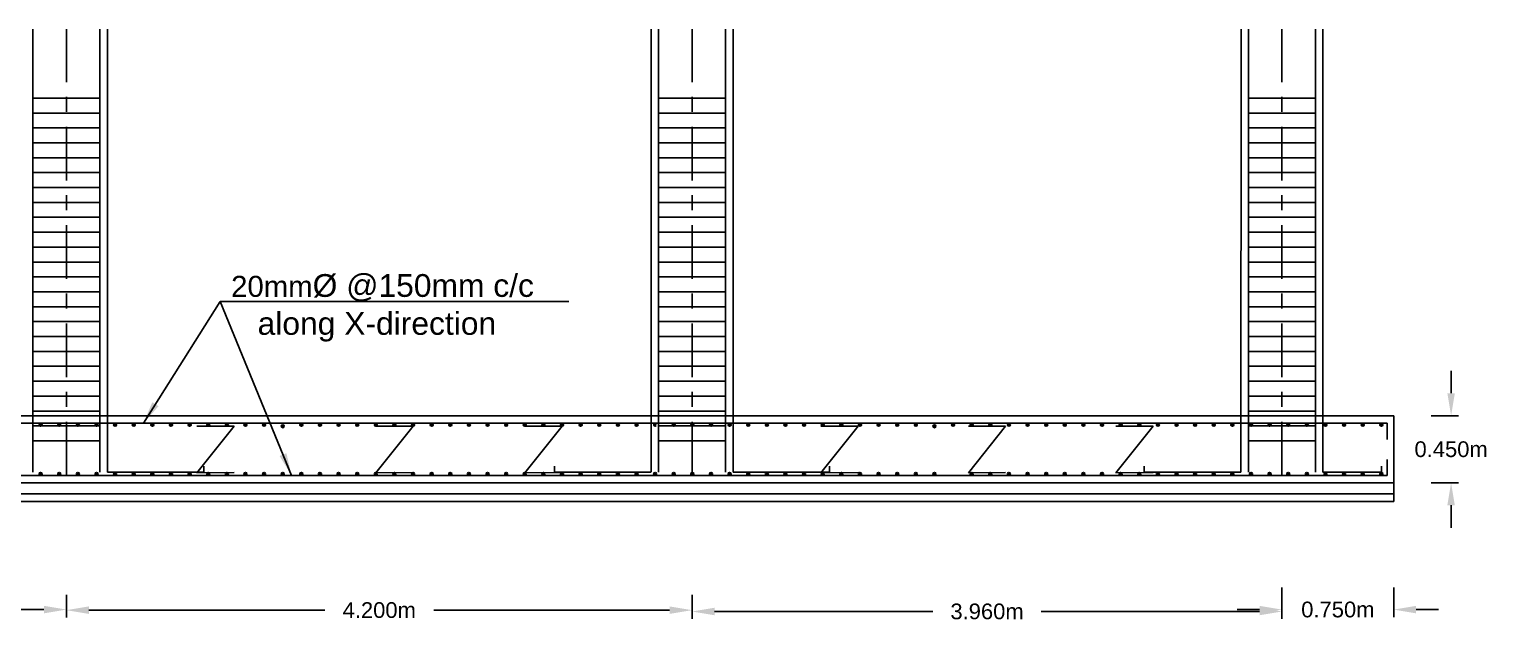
# Model space of a CAD drawing. Header units: metres. Extents: x 3 to 189, y -54 to 67.
# Drawn here: x 108.29 to 118.08, y 23.65 to 27.63 of the extents above; entities that cross this region are included whole.
import ezdxf

# ---------------------------------------------------------------- set-up
doc = ezdxf.new("R2010")
doc.units = ezdxf.units.M
doc.header["$LTSCALE"] = 0.015
doc.header["$MEASUREMENT"] = 0
doc.linetypes.add('ACAD_ISO04W100', pattern=[30, 24, -3, 0, -3])
doc.styles.get("Standard").update_dxf_attribs({"font": 'arial.ttf'})
doc.dimstyles.get("Standard").update_dxf_attribs({"dimscale": 1.005, "dimtxt": 0.105, "dimasz": 0.15, "dimexe": 0.05, "dimexo": 0.1, "dimgap": 0.125, "dimtad": 0, "dimtih": 1, "dimtoh": 1, "dimdec": 4, "dimzin": 0, "dimdsep": 46, "dimtxsty": 'Standard', "dimcen": 0.115, "dimadec": 3, "dimazin": 0, "dimtfac": 1, "dimtdec": 4, "dimtofl": 0, "dimtmove": 0, "dimatfit": 3, "dimfxl": 1, "dimfxlon": 1, "dimtolj": 1, "dimtzin": 0, "dimarcsym": 0})

# ---------------------------------------------------------------- blocks, each defined once
blk = doc.blocks.new('*D66')
at = {"color": 0, "linetype": 'Continuous', "lineweight": -2, "transparency": 16777216}
for p, q in [((103.9351, 23.8343), (103.9351, 23.6857)), ((108.5351, 23.8343), (108.5351, 23.6857)), ((104.0858, 23.7359), (105.8693, 23.7359)), ((108.3843, 23.7359), (106.6008, 23.7359))]:
    blk.add_line(p, q, dxfattribs=at)
at = {"color": 0, "linetype": 'Continuous', "transparency": 16777216}
for points in [[(104.0858, 23.7611), (104.0858, 23.7108), (103.9351, 23.7359)], [(108.3843, 23.7611), (108.3843, 23.7108), (108.5351, 23.7359)]]:
    blk.add_solid(points, dxfattribs=at)
at = {"layer": 'Defpoints', "color": 0, "linetype": 'Continuous', "transparency": 16777216}
for p in [(103.9351, 23.9348), (108.5351, 23.9348), (108.5351, 23.7359)]:
    blk.add_point(p, dxfattribs=at)
at = {"color": 0, "linetype": 'Continuous', "transparency": 16777216, "insert": (106.2351, 23.7359), "char_height": 0.10552, "attachment_point": 5}
blk.add_mtext('\\A1;4.600m', dxfattribs=at)
blk = doc.blocks.new('*D67')
at = {"color": 0, "linetype": 'Continuous', "lineweight": -2, "transparency": 16777216}
for p, q in [((108.5351, 23.8343), (108.5351, 23.6818)), ((112.7351, 23.8343), (112.7351, 23.6818)), ((108.6858, 23.732), (110.2693, 23.732)), ((112.5843, 23.732), (111.0008, 23.732))]:
    blk.add_line(p, q, dxfattribs=at)
at = {"color": 0, "linetype": 'Continuous', "transparency": 16777216}
for points in [[(108.6858, 23.7572), (108.6858, 23.7069), (108.5351, 23.732)], [(112.5843, 23.7572), (112.5843, 23.7069), (112.7351, 23.732)]]:
    blk.add_solid(points, dxfattribs=at)
at = {"layer": 'Defpoints', "color": 0, "linetype": 'Continuous', "transparency": 16777216}
for p in [(108.5351, 23.9348), (112.7351, 23.9348), (112.7351, 23.732)]:
    blk.add_point(p, dxfattribs=at)
at = {"color": 0, "linetype": 'Continuous', "transparency": 16777216, "insert": (110.6351, 23.732), "char_height": 0.10552, "attachment_point": 5}
blk.add_mtext('\\A1;4.200m', dxfattribs=at)
blk = doc.blocks.new('*D68')
at = {"color": 0, "linetype": 'Continuous', "lineweight": -2, "transparency": 16777216}
for p, q in [((112.7351, 23.8345), (112.7351, 23.6728)), ((116.6951, 23.8343), (116.6951, 23.6728)), ((112.8858, 23.7231), (114.3514, 23.7231)), ((116.5443, 23.7231), (115.0787, 23.7231))]:
    blk.add_line(p, q, dxfattribs=at)
at = {"color": 0, "linetype": 'Continuous', "transparency": 16777216}
for points in [[(112.8858, 23.7482), (112.8858, 23.698), (112.7351, 23.7231)], [(116.5443, 23.7482), (116.5443, 23.698), (116.6951, 23.7231)]]:
    blk.add_solid(points, dxfattribs=at)
at = {"layer": 'Defpoints', "color": 0, "linetype": 'Continuous', "transparency": 16777216}
for p in [(112.7351, 23.935), (116.6951, 23.9348), (116.6951, 23.7231)]:
    blk.add_point(p, dxfattribs=at)
at = {"color": 0, "linetype": 'Continuous', "transparency": 16777216, "insert": (114.7151, 23.7231), "char_height": 0.10552, "attachment_point": 5}
blk.add_mtext('\\A1;3.960m', dxfattribs=at)
blk = doc.blocks.new('*D73')
at = {"color": 0, "linetype": 'Continuous', "lineweight": -2, "transparency": 16777216}
for p, q in [((116.6951, 23.8842), (116.6951, 23.6856)), ((117.4451, 23.8842), (117.4451, 23.6856)), ((116.5443, 23.7359), (116.3936, 23.7359)), ((117.5958, 23.7359), (117.7466, 23.7359))]:
    blk.add_line(p, q, dxfattribs=at)
at = {"color": 0, "linetype": 'Continuous', "transparency": 16777216}
for points in [[(116.5443, 23.761), (116.5443, 23.7108), (116.6951, 23.7359)], [(117.5958, 23.761), (117.5958, 23.7108), (117.4451, 23.7359)]]:
    blk.add_solid(points, dxfattribs=at)
at = {"layer": 'Defpoints', "color": 0, "linetype": 'Continuous', "transparency": 16777216}
for p in [(116.6951, 23.9847), (117.4451, 23.9847), (116.6951, 23.7359)]:
    blk.add_point(p, dxfattribs=at)
at = {"color": 0, "linetype": 'Continuous', "transparency": 16777216, "insert": (117.0701, 23.7359), "char_height": 0.10552, "attachment_point": 5}
blk.add_mtext('\\A1;0.750m', dxfattribs=at)
blk = doc.blocks.new('*D74')
at = {"color": 0, "linetype": 'Continuous', "lineweight": -2, "transparency": 16777216}
for p, q in [((117.8304, 25.1875), (117.8304, 25.3382)), ((117.6964, 25.0367), (117.8807, 25.0367)), ((117.6964, 24.5867), (117.8807, 24.5867)), ((117.8304, 24.436), (117.8304, 24.2852))]:
    blk.add_line(p, q, dxfattribs=at)
at = {"color": 0, "linetype": 'Continuous', "transparency": 16777216}
for points in [[(117.8053, 25.1875), (117.8555, 25.1875), (117.8304, 25.0367)], [(117.8053, 24.436), (117.8555, 24.436), (117.8304, 24.5867)]]:
    blk.add_solid(points, dxfattribs=at)
at = {"layer": 'Defpoints', "color": 0, "linetype": 'Continuous', "transparency": 16777216}
for p in [(117.5959, 25.0367), (117.8304, 25.0367), (117.5959, 24.5867)]:
    blk.add_point(p, dxfattribs=at)
at = {"color": 0, "linetype": 'Continuous', "transparency": 16777216, "insert": (117.8304, 24.8117), "char_height": 0.10552, "attachment_point": 5}
blk.add_mtext('\\A1;0.450m', dxfattribs=at)

msp = doc.modelspace()

# ---------------------------------------------------------------- hatches: boundary and pattern name
h = msp.add_hatch(color=256)
h.dxf.hatch_style = 1
h.paths.add_polyline_path([(108.37213, 24.97673, 1), (108.35213, 24.97673, 1)])
h = msp.add_hatch(color=256)
h.dxf.hatch_style = 1
h.paths.add_polyline_path([(108.49713, 24.97673, 1), (108.47713, 24.97673, 1)])
h = msp.add_hatch(color=256)
h.dxf.hatch_style = 1
h.paths.add_polyline_path([(108.62213, 24.97673, 1), (108.60213, 24.97673, 1)])
h = msp.add_hatch(color=256)
h.dxf.hatch_style = 1
h.paths.add_polyline_path([(108.74713, 24.97673, 1), (108.72713, 24.97673, 1)])
h = msp.add_hatch(color=256)
h.dxf.hatch_style = 1
h.paths.add_polyline_path([(108.87213, 24.97673, 1), (108.85213, 24.97673, 1)])
h = msp.add_hatch(color=256)
h.dxf.hatch_style = 1
h.paths.add_polyline_path([(108.99713, 24.97673, 1), (108.97713, 24.97673, 1)])
h = msp.add_hatch(color=256)
h.dxf.hatch_style = 1
h.paths.add_polyline_path([(109.12213, 24.97673, 1), (109.10213, 24.97673, 1)])
h = msp.add_hatch(color=256)
h.dxf.hatch_style = 1
h.paths.add_polyline_path([(109.24713, 24.97673, 1), (109.22713, 24.97673, 1)])
h = msp.add_hatch(color=256)
h.dxf.hatch_style = 1
h.paths.add_polyline_path([(109.37213, 24.97673, 1), (109.35213, 24.97673, 1)])
h = msp.add_hatch(color=256)
h.dxf.hatch_style = 1
h.paths.add_polyline_path([(109.49713, 24.97673, 1), (109.47713, 24.97673, 1)])
h = msp.add_hatch(color=256)
h.dxf.hatch_style = 1
h.paths.add_polyline_path([(109.62213, 24.97673, 1), (109.60213, 24.97673, 1)])
h = msp.add_hatch(color=256)
h.dxf.hatch_style = 1
h.paths.add_polyline_path([(109.74713, 24.97673, 1), (109.72713, 24.97673, 1)])
h = msp.add_hatch(color=256)
h.dxf.hatch_style = 1
h.paths.add_polyline_path([(109.87213, 24.97673, 1), (109.85213, 24.97673, 1)])
h = msp.add_hatch(color=256)
h.dxf.hatch_style = 1
h.paths.add_polyline_path([(109.99713, 24.96673, 1), (109.97713, 24.96673, 1)])
h = msp.add_hatch(color=256)
h.dxf.hatch_style = 1
h.paths.add_polyline_path([(110.12213, 24.97673, 1), (110.10213, 24.97673, 1)])
h = msp.add_hatch(color=256)
h.dxf.hatch_style = 1
h.paths.add_polyline_path([(110.24713, 24.97673, 1), (110.22713, 24.97673, 1)])
h = msp.add_hatch(color=256)
h.dxf.hatch_style = 1
h.paths.add_polyline_path([(110.37213, 24.97673, 1), (110.35213, 24.97673, 1)])
h = msp.add_hatch(color=256)
h.dxf.hatch_style = 1
h.paths.add_polyline_path([(110.49713, 24.97673, 1), (110.47713, 24.97673, 1)])
h = msp.add_hatch(color=256)
h.dxf.hatch_style = 1
h.paths.add_polyline_path([(110.62213, 24.97673, 1), (110.60213, 24.97673, 1)])
h = msp.add_hatch(color=256)
h.dxf.hatch_style = 1
h.paths.add_polyline_path([(110.74713, 24.97673, 1), (110.72713, 24.97673, 1)])
h = msp.add_hatch(color=256)
h.dxf.hatch_style = 1
h.paths.add_polyline_path([(110.87213, 24.97673, 1), (110.85213, 24.97673, 1)])
h = msp.add_hatch(color=256)
h.dxf.hatch_style = 1
h.paths.add_polyline_path([(110.99713, 24.97673, 1), (110.97713, 24.97673, 1)])
h = msp.add_hatch(color=256)
h.dxf.hatch_style = 1
h.paths.add_polyline_path([(111.12213, 24.97673, 1), (111.10213, 24.97673, 1)])
h = msp.add_hatch(color=256)
h.dxf.hatch_style = 1
h.paths.add_polyline_path([(111.24713, 24.97673, 1), (111.22713, 24.97673, 1)])
h = msp.add_hatch(color=256)
h.dxf.hatch_style = 1
h.paths.add_polyline_path([(111.37213, 24.97673, 1), (111.35213, 24.97673, 1)])
h = msp.add_hatch(color=256)
h.dxf.hatch_style = 1
h.paths.add_polyline_path([(111.49713, 24.97673, 1), (111.47713, 24.97673, 1)])
h = msp.add_hatch(color=256)
h.dxf.hatch_style = 1
h.paths.add_polyline_path([(111.62213, 24.97673, 1), (111.60213, 24.97673, 1)])
h = msp.add_hatch(color=256)
h.dxf.hatch_style = 1
h.paths.add_polyline_path([(111.74713, 24.97673, 1), (111.72713, 24.97673, 1)])
h = msp.add_hatch(color=256)
h.dxf.hatch_style = 1
h.paths.add_polyline_path([(111.87213, 24.97673, 1), (111.85213, 24.97673, 1)])
h = msp.add_hatch(color=256)
h.dxf.hatch_style = 1
h.paths.add_polyline_path([(111.99713, 24.97673, 1), (111.97713, 24.97673, 1)])
h = msp.add_hatch(color=256)
h.dxf.hatch_style = 1
h.paths.add_polyline_path([(112.12213, 24.97673, 1), (112.10213, 24.97673, 1)])
h = msp.add_hatch(color=256)
h.dxf.hatch_style = 1
h.paths.add_polyline_path([(112.24713, 24.97673, 1), (112.22713, 24.97673, 1)])
h = msp.add_hatch(color=256)
h.dxf.hatch_style = 1
h.paths.add_polyline_path([(112.37213, 24.97673, 1), (112.35213, 24.97673, 1)])
h = msp.add_hatch(color=256)
h.dxf.hatch_style = 1
h.paths.add_polyline_path([(112.49713, 24.97673, 1), (112.47713, 24.97673, 1)])
h = msp.add_hatch(color=256)
h.dxf.hatch_style = 1
h.paths.add_polyline_path([(112.62213, 24.97673, 1), (112.60213, 24.97673, 1)])
h = msp.add_hatch(color=256)
h.dxf.hatch_style = 1
h.paths.add_polyline_path([(112.74713, 24.97673, 1), (112.72713, 24.97673, 1)])
h = msp.add_hatch(color=256)
h.dxf.hatch_style = 1
h.paths.add_polyline_path([(112.87213, 24.97673, 1), (112.85213, 24.97673, 1)])
h = msp.add_hatch(color=256)
h.dxf.hatch_style = 1
h.paths.add_polyline_path([(112.99713, 24.97673, 1), (112.97713, 24.97673, 1)])
h = msp.add_hatch(color=256)
h.dxf.hatch_style = 1
h.paths.add_polyline_path([(113.12213, 24.97673, 1), (113.10213, 24.97673, 1)])
h = msp.add_hatch(color=256)
h.dxf.hatch_style = 1
h.paths.add_polyline_path([(113.24713, 24.97673, 1), (113.22713, 24.97673, 1)])
h = msp.add_hatch(color=256)
h.dxf.hatch_style = 1
h.paths.add_polyline_path([(113.37213, 24.97673, 1), (113.35213, 24.97673, 1)])
h = msp.add_hatch(color=256)
h.dxf.hatch_style = 1
h.paths.add_polyline_path([(113.49713, 24.97673, 1), (113.47713, 24.97673, 1)])
h = msp.add_hatch(color=256)
h.dxf.hatch_style = 1
h.paths.add_polyline_path([(113.62213, 24.97673, 1), (113.60213, 24.97673, 1)])
h = msp.add_hatch(color=256)
h.dxf.hatch_style = 1
h.paths.add_polyline_path([(113.74713, 24.97673, 1), (113.72713, 24.97673, 1)])
h = msp.add_hatch(color=256)
h.dxf.hatch_style = 1
h.paths.add_polyline_path([(113.87213, 24.97673, 1), (113.85213, 24.97673, 1)])
h = msp.add_hatch(color=256)
h.dxf.hatch_style = 1
h.paths.add_polyline_path([(113.99713, 24.97673, 1), (113.97713, 24.97673, 1)])
h = msp.add_hatch(color=256)
h.dxf.hatch_style = 1
h.paths.add_polyline_path([(114.12213, 24.97673, 1), (114.10213, 24.97673, 1)])
h = msp.add_hatch(color=256)
h.dxf.hatch_style = 1
h.paths.add_polyline_path([(114.24713, 24.97673, 1), (114.22713, 24.97673, 1)])
h = msp.add_hatch(color=256)
h.dxf.hatch_style = 1
h.paths.add_polyline_path([(114.37213, 24.96673, 1), (114.35213, 24.96673, 1)])
h = msp.add_hatch(color=256)
h.dxf.hatch_style = 1
h.paths.add_polyline_path([(114.49713, 24.97673, 1), (114.47713, 24.97673, 1)])
h = msp.add_hatch(color=256)
h.dxf.hatch_style = 1
h.paths.add_polyline_path([(114.62213, 24.97673, 1), (114.60213, 24.97673, 1)])
h = msp.add_hatch(color=256)
h.dxf.hatch_style = 1
h.paths.add_polyline_path([(114.74713, 24.97673, 1), (114.72713, 24.97673, 1)])
h = msp.add_hatch(color=256)
h.dxf.hatch_style = 1
h.paths.add_polyline_path([(114.87213, 24.97673, 1), (114.85213, 24.97673, 1)])
h = msp.add_hatch(color=256)
h.dxf.hatch_style = 1
h.paths.add_polyline_path([(114.99713, 24.97673, 1), (114.97713, 24.97673, 1)])
h = msp.add_hatch(color=256)
h.dxf.hatch_style = 1
h.paths.add_polyline_path([(115.12213, 24.97673, 1), (115.10213, 24.97673, 1)])
h = msp.add_hatch(color=256)
h.dxf.hatch_style = 1
h.paths.add_polyline_path([(115.24713, 24.97673, 1), (115.22713, 24.97673, 1)])
h = msp.add_hatch(color=256)
h.dxf.hatch_style = 1
h.paths.add_polyline_path([(115.37213, 24.97673, 1), (115.35213, 24.97673, 1)])
h = msp.add_hatch(color=256)
h.dxf.hatch_style = 1
h.paths.add_polyline_path([(115.49713, 24.97673, 1), (115.47713, 24.97673, 1)])
h = msp.add_hatch(color=256)
h.dxf.hatch_style = 1
h.paths.add_polyline_path([(115.62213, 24.97673, 1), (115.60213, 24.97673, 1)])
h = msp.add_hatch(color=256)
h.dxf.hatch_style = 1
h.paths.add_polyline_path([(115.74713, 24.97673, 1), (115.72713, 24.97673, 1)])
h = msp.add_hatch(color=256)
h.dxf.hatch_style = 1
h.paths.add_polyline_path([(115.87213, 24.97673, 1), (115.85213, 24.97673, 1)])
h = msp.add_hatch(color=256)
h.dxf.hatch_style = 1
h.paths.add_polyline_path([(115.99713, 24.97673, 1), (115.97713, 24.97673, 1)])
h = msp.add_hatch(color=256)
h.dxf.hatch_style = 1
h.paths.add_polyline_path([(116.12213, 24.97673, 1), (116.10213, 24.97673, 1)])
h = msp.add_hatch(color=256)
h.dxf.hatch_style = 1
h.paths.add_polyline_path([(116.24713, 24.97673, 1), (116.22713, 24.97673, 1)])
h = msp.add_hatch(color=256)
h.dxf.hatch_style = 1
h.paths.add_polyline_path([(116.37213, 24.97673, 1), (116.35213, 24.97673, 1)])
h = msp.add_hatch(color=256)
h.dxf.hatch_style = 1
h.paths.add_polyline_path([(116.49713, 24.97673, 1), (116.47713, 24.97673, 1)])
h = msp.add_hatch(color=256)
h.dxf.hatch_style = 1
h.paths.add_polyline_path([(116.62213, 24.97673, 1), (116.60213, 24.97673, 1)])
h = msp.add_hatch(color=256)
h.dxf.hatch_style = 1
h.paths.add_polyline_path([(116.74713, 24.97673, 1), (116.72713, 24.97673, 1)])
h = msp.add_hatch(color=256)
h.dxf.hatch_style = 1
h.paths.add_polyline_path([(116.87213, 24.97673, 1), (116.85213, 24.97673, 1)])
h = msp.add_hatch(color=256)
h.dxf.hatch_style = 1
h.paths.add_polyline_path([(116.99713, 24.97673, 1), (116.97713, 24.97673, 1)])
h = msp.add_hatch(color=256)
h.dxf.hatch_style = 1
h.paths.add_polyline_path([(117.12213, 24.97673, 1), (117.10213, 24.97673, 1)])
h = msp.add_hatch(color=256)
h.dxf.hatch_style = 1
h.paths.add_polyline_path([(117.24713, 24.97673, 1), (117.22713, 24.97673, 1)])
h = msp.add_hatch(color=256)
h.dxf.hatch_style = 1
h.paths.add_polyline_path([(117.37213, 24.97673, 1), (117.35213, 24.97673, 1)])
h = msp.add_hatch(color=256)
h.dxf.hatch_style = 1
h.paths.add_polyline_path([(108.37213, 24.64673, 1), (108.35213, 24.64673, 1)])
h = msp.add_hatch(color=256)
h.dxf.hatch_style = 1
h.paths.add_polyline_path([(108.49713, 24.64673, 1), (108.47713, 24.64673, 1)])
h = msp.add_hatch(color=256)
h.dxf.hatch_style = 1
h.paths.add_polyline_path([(108.62213, 24.64673, 1), (108.60213, 24.64673, 1)])
h = msp.add_hatch(color=256)
h.dxf.hatch_style = 1
h.paths.add_polyline_path([(108.74713, 24.64673, 1), (108.72713, 24.64673, 1)])
h = msp.add_hatch(color=256)
h.dxf.hatch_style = 1
h.paths.add_polyline_path([(108.87213, 24.64673, 1), (108.85213, 24.64673, 1)])
h = msp.add_hatch(color=256)
h.dxf.hatch_style = 1
h.paths.add_polyline_path([(108.99713, 24.64673, 1), (108.97713, 24.64673, 1)])
h = msp.add_hatch(color=256)
h.dxf.hatch_style = 1
h.paths.add_polyline_path([(109.12213, 24.64673, 1), (109.10213, 24.64673, 1)])
h = msp.add_hatch(color=256)
h.dxf.hatch_style = 1
h.paths.add_polyline_path([(109.24713, 24.64673, 1), (109.22713, 24.64673, 1)])
h = msp.add_hatch(color=256)
h.dxf.hatch_style = 1
h.paths.add_polyline_path([(109.37213, 24.64673, 1), (109.35213, 24.64673, 1)])
h = msp.add_hatch(color=256)
h.dxf.hatch_style = 1
h.paths.add_polyline_path([(109.49713, 24.64673, 1), (109.47713, 24.64673, 1)])
h = msp.add_hatch(color=256)
h.dxf.hatch_style = 1
h.paths.add_polyline_path([(109.62213, 24.64673, 1), (109.60213, 24.64673, 1)])
h = msp.add_hatch(color=256)
h.dxf.hatch_style = 1
h.paths.add_polyline_path([(109.74713, 24.64673, 1), (109.72713, 24.64673, 1)])
h = msp.add_hatch(color=256)
h.dxf.hatch_style = 1
h.paths.add_polyline_path([(109.87213, 24.64673, 1), (109.85213, 24.64673, 1)])
h = msp.add_hatch(color=256)
h.dxf.hatch_style = 1
h.paths.add_polyline_path([(109.99713, 24.64673, 1), (109.97713, 24.64673, 1)])
h = msp.add_hatch(color=256)
h.dxf.hatch_style = 1
h.paths.add_polyline_path([(110.12213, 24.64673, 1), (110.10213, 24.64673, 1)])
h = msp.add_hatch(color=256)
h.dxf.hatch_style = 1
h.paths.add_polyline_path([(110.24713, 24.64673, 1), (110.22713, 24.64673, 1)])
h = msp.add_hatch(color=256)
h.dxf.hatch_style = 1
h.paths.add_polyline_path([(110.37213, 24.64673, 1), (110.35213, 24.64673, 1)])
h = msp.add_hatch(color=256)
h.dxf.hatch_style = 1
h.paths.add_polyline_path([(110.49713, 24.64673, 1), (110.47713, 24.64673, 1)])
h = msp.add_hatch(color=256)
h.dxf.hatch_style = 1
h.paths.add_polyline_path([(110.62213, 24.64673, 1), (110.60213, 24.64673, 1)])
h = msp.add_hatch(color=256)
h.dxf.hatch_style = 1
h.paths.add_polyline_path([(110.74713, 24.64673, 1), (110.72713, 24.64673, 1)])
h = msp.add_hatch(color=256)
h.dxf.hatch_style = 1
h.paths.add_polyline_path([(110.87213, 24.64673, 1), (110.85213, 24.64673, 1)])
h = msp.add_hatch(color=256)
h.dxf.hatch_style = 1
h.paths.add_polyline_path([(110.99713, 24.64673, 1), (110.97713, 24.64673, 1)])
h = msp.add_hatch(color=256)
h.dxf.hatch_style = 1
h.paths.add_polyline_path([(111.12213, 24.64673, 1), (111.10213, 24.64673, 1)])
h = msp.add_hatch(color=256)
h.dxf.hatch_style = 1
h.paths.add_polyline_path([(111.24713, 24.64673, 1), (111.22713, 24.64673, 1)])
h = msp.add_hatch(color=256)
h.dxf.hatch_style = 1
h.paths.add_polyline_path([(111.37213, 24.64673, 1), (111.35213, 24.64673, 1)])
h = msp.add_hatch(color=256)
h.dxf.hatch_style = 1
h.paths.add_polyline_path([(111.49713, 24.64673, 1), (111.47713, 24.64673, 1)])
h = msp.add_hatch(color=256)
h.dxf.hatch_style = 1
h.paths.add_polyline_path([(111.62213, 24.64673, 1), (111.60213, 24.64673, 1)])
h = msp.add_hatch(color=256)
h.dxf.hatch_style = 1
h.paths.add_polyline_path([(111.74713, 24.64673, 1), (111.72713, 24.64673, 1)])
h = msp.add_hatch(color=256)
h.dxf.hatch_style = 1
h.paths.add_polyline_path([(111.87213, 24.64673, 1), (111.85213, 24.64673, 1)])
h = msp.add_hatch(color=256)
h.dxf.hatch_style = 1
h.paths.add_polyline_path([(111.99713, 24.64673, 1), (111.97713, 24.64673, 1)])
h = msp.add_hatch(color=256)
h.dxf.hatch_style = 1
h.paths.add_polyline_path([(112.12213, 24.64673, 1), (112.10213, 24.64673, 1)])
h = msp.add_hatch(color=256)
h.dxf.hatch_style = 1
h.paths.add_polyline_path([(112.24713, 24.64673, 1), (112.22713, 24.64673, 1)])
h = msp.add_hatch(color=256)
h.dxf.hatch_style = 1
h.paths.add_polyline_path([(112.37213, 24.64673, 1), (112.35213, 24.64673, 1)])
h = msp.add_hatch(color=256)
h.dxf.hatch_style = 1
h.paths.add_polyline_path([(112.49713, 24.64673, 1), (112.47713, 24.64673, 1)])
h = msp.add_hatch(color=256)
h.dxf.hatch_style = 1
h.paths.add_polyline_path([(112.62213, 24.64673, 1), (112.60213, 24.64673, 1)])
h = msp.add_hatch(color=256)
h.dxf.hatch_style = 1
h.paths.add_polyline_path([(112.74713, 24.64673, 1), (112.72713, 24.64673, 1)])
h = msp.add_hatch(color=256)
h.dxf.hatch_style = 1
h.paths.add_polyline_path([(112.87213, 24.64673, 1), (112.85213, 24.64673, 1)])
h = msp.add_hatch(color=256)
h.dxf.hatch_style = 1
h.paths.add_polyline_path([(112.99713, 24.64673, 1), (112.97713, 24.64673, 1)])
h = msp.add_hatch(color=256)
h.dxf.hatch_style = 1
h.paths.add_polyline_path([(113.12213, 24.64673, 1), (113.10213, 24.64673, 1)])
h = msp.add_hatch(color=256)
h.dxf.hatch_style = 1
h.paths.add_polyline_path([(113.24713, 24.64673, 1), (113.22713, 24.64673, 1)])
h = msp.add_hatch(color=256)
h.dxf.hatch_style = 1
h.paths.add_polyline_path([(113.37213, 24.64673, 1), (113.35213, 24.64673, 1)])
h = msp.add_hatch(color=256)
h.dxf.hatch_style = 1
h.paths.add_polyline_path([(113.49713, 24.64673, 1), (113.47713, 24.64673, 1)])
h = msp.add_hatch(color=256)
h.dxf.hatch_style = 1
h.paths.add_polyline_path([(113.62213, 24.64673, 1), (113.60213, 24.64673, 1)])
h = msp.add_hatch(color=256)
h.dxf.hatch_style = 1
h.paths.add_polyline_path([(113.74713, 24.64673, 1), (113.72713, 24.64673, 1)])
h = msp.add_hatch(color=256)
h.dxf.hatch_style = 1
h.paths.add_polyline_path([(113.87213, 24.64673, 1), (113.85213, 24.64673, 1)])
h = msp.add_hatch(color=256)
h.dxf.hatch_style = 1
h.paths.add_polyline_path([(113.99713, 24.64673, 1), (113.97713, 24.64673, 1)])
h = msp.add_hatch(color=256)
h.dxf.hatch_style = 1
h.paths.add_polyline_path([(114.12213, 24.64673, 1), (114.10213, 24.64673, 1)])
h = msp.add_hatch(color=256)
h.dxf.hatch_style = 1
h.paths.add_polyline_path([(114.24713, 24.64673, 1), (114.22713, 24.64673, 1)])
h = msp.add_hatch(color=256)
h.dxf.hatch_style = 1
h.paths.add_polyline_path([(114.37213, 24.64673, 1), (114.35213, 24.64673, 1)])
h = msp.add_hatch(color=256)
h.dxf.hatch_style = 1
h.paths.add_polyline_path([(114.62213, 24.64673, 1), (114.60213, 24.64673, 1)])
h = msp.add_hatch(color=256)
h.dxf.hatch_style = 1
h.paths.add_polyline_path([(114.74713, 24.64673, 1), (114.72713, 24.64673, 1)])
h = msp.add_hatch(color=256)
h.dxf.hatch_style = 1
h.paths.add_polyline_path([(114.87213, 24.64673, 1), (114.85213, 24.64673, 1)])
h = msp.add_hatch(color=256)
h.dxf.hatch_style = 1
h.paths.add_polyline_path([(114.99713, 24.64673, 1), (114.97713, 24.64673, 1)])
h = msp.add_hatch(color=256)
h.dxf.hatch_style = 1
h.paths.add_polyline_path([(115.12213, 24.64673, 1), (115.10213, 24.64673, 1)])
h = msp.add_hatch(color=256)
h.dxf.hatch_style = 1
h.paths.add_polyline_path([(115.24713, 24.64673, 1), (115.22713, 24.64673, 1)])
h = msp.add_hatch(color=256)
h.dxf.hatch_style = 1
h.paths.add_polyline_path([(115.37213, 24.64673, 1), (115.35213, 24.64673, 1)])
h = msp.add_hatch(color=256)
h.dxf.hatch_style = 1
h.paths.add_polyline_path([(115.49713, 24.64673, 1), (115.47713, 24.64673, 1)])
h = msp.add_hatch(color=256)
h.dxf.hatch_style = 1
h.paths.add_polyline_path([(115.62213, 24.64673, 1), (115.60213, 24.64673, 1)])
h = msp.add_hatch(color=256)
h.dxf.hatch_style = 1
h.paths.add_polyline_path([(115.74713, 24.64673, 1), (115.72713, 24.64673, 1)])
h = msp.add_hatch(color=256)
h.dxf.hatch_style = 1
h.paths.add_polyline_path([(115.87213, 24.64673, 1), (115.85213, 24.64673, 1)])
h = msp.add_hatch(color=256)
h.dxf.hatch_style = 1
h.paths.add_polyline_path([(115.99713, 24.64673, 1), (115.97713, 24.64673, 1)])
h = msp.add_hatch(color=256)
h.dxf.hatch_style = 1
h.paths.add_polyline_path([(116.12213, 24.64673, 1), (116.10213, 24.64673, 1)])
h = msp.add_hatch(color=256)
h.dxf.hatch_style = 1
h.paths.add_polyline_path([(116.24713, 24.64673, 1), (116.22713, 24.64673, 1)])
h = msp.add_hatch(color=256)
h.dxf.hatch_style = 1
h.paths.add_polyline_path([(116.37213, 24.64673, 1), (116.35213, 24.64673, 1)])
h = msp.add_hatch(color=256)
h.dxf.hatch_style = 1
h.paths.add_polyline_path([(116.49713, 24.64673, 1), (116.47713, 24.64673, 1)])
h = msp.add_hatch(color=256)
h.dxf.hatch_style = 1
h.paths.add_polyline_path([(116.62213, 24.64673, 1), (116.60213, 24.64673, 1)])
h = msp.add_hatch(color=256)
h.dxf.hatch_style = 1
h.paths.add_polyline_path([(116.74713, 24.64673, 1), (116.72713, 24.64673, 1)])
h = msp.add_hatch(color=256)
h.dxf.hatch_style = 1
h.paths.add_polyline_path([(116.87213, 24.64673, 1), (116.85213, 24.64673, 1)])
h = msp.add_hatch(color=256)
h.dxf.hatch_style = 1
h.paths.add_polyline_path([(116.99713, 24.64673, 1), (116.97713, 24.64673, 1)])
h = msp.add_hatch(color=256)
h.dxf.hatch_style = 1
h.paths.add_polyline_path([(117.12213, 24.64673, 1), (117.10213, 24.64673, 1)])
h = msp.add_hatch(color=256)
h.dxf.hatch_style = 1
h.paths.add_polyline_path([(117.24713, 24.64673, 1), (117.22713, 24.64673, 1)])
h = msp.add_hatch(color=256)
h.dxf.hatch_style = 1
h.paths.add_polyline_path([(117.37213, 24.64673, 1), (117.35213, 24.64673, 1)])

# ---------------------------------------------------------------- linework, layer by layer
for p, q in [((108.31006, 24.65837), (108.31006, 27.63125)), ((108.76006, 24.65837), (108.76006, 27.63125)), ((108.81006, 24.65837), (108.81006, 27.63125)), ((112.46006, 24.98673), (112.46006, 27.63125)), ((112.46006, 24.65837), (112.46006, 27.63125)), ((112.51006, 24.65837), (112.51006, 27.63125)), ((112.96006, 24.65837), (112.96006, 27.63125)), ((113.01006, 24.65837), (113.01006, 27.63125)), ((116.41937, 24.65837), (116.42006, 27.63125)), ((116.46937, 24.65836), (116.47006, 27.63123)), ((116.92006, 24.65837), (116.92006, 27.63125)), ((116.97006, 24.65837), (116.97006, 27.63125)), ((99.18506, 25.03673), (112.51006, 25.03673)), ((99.21061, 24.98673), (112.51006, 24.98673)), ((112.51006, 25.03673), (117.44506, 25.03673)), ((112.51006, 24.98673), (117.4013, 24.98673)), ((117.44506, 25.03673), (117.44506, 24.46173)), ((99.18506, 24.58673), (117.44506, 24.58673)), ((99.21061, 24.63673), (117.4013, 24.63673)), ((108.81006, 24.65837), (109.45861, 24.65837)), ((111.81051, 24.65837), (112.45907, 24.65837)), ((113.01006, 24.65837), (113.65861, 24.65837)), ((115.77081, 24.65837), (116.41937, 24.65837)), ((116.97006, 24.65837), (117.36213, 24.65837)), ((99.18506, 24.51173), (117.44506, 24.51173)), ((99.18506, 24.46173), (117.44506, 24.46173))]:
    msp.add_line(p, q)
at = {"linetype": 'ACAD_ISO04W100'}
for p, q in [((108.53506, 24.63673), (108.53506, 27.63125)), ((112.46006, 24.98673), (112.46006, 27.63125)), ((112.73506, 24.63673), (112.73506, 27.63125)), ((116.69506, 24.63673), (116.69506, 27.63125)), ((117.4013, 24.98673), (117.4013, 24.87844)), ((109.45861, 24.65837), (109.45861, 24.69868)), ((111.81051, 24.65837), (111.81051, 24.69868)), ((113.65861, 24.65837), (113.65861, 24.69868)), ((115.77081, 24.65837), (115.77081, 24.69868)), ((117.36213, 24.65837), (117.36213, 24.69868)), ((117.4013, 24.63673), (117.4013, 24.74299))]:
    msp.add_line(p, q, dxfattribs=at)
at = {"linetype": 'Continuous'}
for p, q in [((108.31006, 27.16867), (108.76006, 27.16867)), ((112.51006, 27.16867), (112.96006, 27.16867)), ((116.41941, 27.16867), (116.41995, 27.16867)), ((116.46995, 27.16867), (116.92006, 27.16867)), ((108.31006, 27.06867), (108.76006, 27.06867)), ((112.51006, 27.06867), (112.96006, 27.06867)), ((116.41941, 27.06867), (116.41993, 27.06867)), ((116.46993, 27.06867), (116.92006, 27.06867)), ((108.31006, 26.96867), (108.76006, 26.96867)), ((112.51006, 26.96867), (112.96006, 26.96867)), ((116.41941, 26.96867), (116.4199, 26.96867)), ((116.4699, 26.96867), (116.92006, 26.96867)), ((108.31006, 26.86867), (108.76006, 26.86867)), ((112.51006, 26.86867), (112.96006, 26.86867)), ((116.41941, 26.86867), (116.41988, 26.86867)), ((116.46988, 26.86867), (116.92006, 26.86867)), ((108.31006, 26.76867), (108.76006, 26.76867)), ((112.51006, 26.76867), (112.96006, 26.76867)), ((116.41941, 26.76867), (116.41986, 26.76867)), ((116.46986, 26.76867), (116.92006, 26.76867)), ((108.31006, 26.66867), (108.76006, 26.66867)), ((112.51006, 26.66867), (112.96006, 26.66867)), ((116.41941, 26.66867), (116.41983, 26.66867)), ((116.46983, 26.66867), (116.92006, 26.66867)), ((108.31006, 26.56867), (108.76006, 26.56867)), ((112.51006, 26.56867), (112.96006, 26.56867)), ((116.41941, 26.56867), (116.41981, 26.56867)), ((116.46981, 26.56867), (116.92006, 26.56867)), ((108.31006, 26.46867), (108.76006, 26.46867)), ((112.51006, 26.46867), (112.96006, 26.46867)), ((116.41941, 26.46867), (116.41979, 26.46867)), ((116.46979, 26.46867), (116.92006, 26.46867)), ((108.31006, 26.36867), (108.76006, 26.36867)), ((112.51006, 26.36867), (112.96006, 26.36867)), ((116.41941, 26.36867), (116.41976, 26.36867)), ((116.46976, 26.36867), (116.92006, 26.36867)), ((108.31006, 26.26867), (108.76006, 26.26867)), ((112.51006, 26.26867), (112.96006, 26.26867)), ((116.41941, 26.26867), (116.41974, 26.26867)), ((116.46974, 26.26867), (116.92006, 26.26867)), ((108.31006, 26.16867), (108.76006, 26.16867)), ((112.51006, 26.16867), (112.96006, 26.16867)), ((116.41941, 26.16867), (116.41972, 26.16867)), ((116.46972, 26.16867), (116.92006, 26.16867)), ((108.31006, 26.06867), (108.76006, 26.06867)), ((112.51006, 26.06867), (112.96006, 26.06867)), ((116.41941, 26.06867), (116.41969, 26.06867)), ((116.46969, 26.06867), (116.92006, 26.06867)), ((108.31006, 25.96867), (108.76006, 25.96867)), ((112.51006, 25.96867), (112.96006, 25.96867)), ((116.41941, 25.96867), (116.41967, 25.96867)), ((116.46967, 25.96867), (116.92006, 25.96867)), ((108.31006, 25.86867), (108.76006, 25.86867)), ((112.51006, 25.86867), (112.96006, 25.86867)), ((116.41941, 25.86867), (116.41965, 25.86867)), ((116.46965, 25.86867), (116.92006, 25.86867)), ((108.31006, 25.76867), (108.76006, 25.76867)), ((112.51006, 25.76867), (112.96006, 25.76867)), ((116.41941, 25.76867), (116.41962, 25.76867)), ((116.46962, 25.76867), (116.92006, 25.76867)), ((108.31006, 25.66867), (108.76006, 25.66867)), ((112.51006, 25.66867), (112.96006, 25.66867)), ((116.41941, 25.66867), (116.4196, 25.66867)), ((116.4696, 25.66867), (116.92006, 25.66867)), ((108.31006, 25.56867), (108.76006, 25.56867)), ((112.51006, 25.56867), (112.96006, 25.56867)), ((116.41941, 25.56867), (116.41958, 25.56867)), ((116.46958, 25.56867), (116.92006, 25.56867)), ((108.31006, 25.46867), (108.76006, 25.46867)), ((112.51006, 25.46867), (112.96006, 25.46867)), ((116.41941, 25.46867), (116.41955, 25.46867)), ((116.46955, 25.46867), (116.92006, 25.46867)), ((108.31006, 25.36867), (108.76006, 25.36867)), ((112.51006, 25.36867), (112.96006, 25.36867)), ((116.41941, 25.36867), (116.41953, 25.36867)), ((116.46953, 25.36867), (116.92006, 25.36867)), ((108.31006, 25.26867), (108.76006, 25.26867)), ((112.51006, 25.26867), (112.96006, 25.26867)), ((116.41941, 25.26867), (116.41951, 25.26867)), ((116.46951, 25.26867), (116.92006, 25.26867)), ((108.31006, 25.16867), (108.76006, 25.16867)), ((112.51006, 25.16867), (112.96006, 25.16867)), ((116.41941, 25.16867), (116.41948, 25.16867)), ((116.46948, 25.16867), (116.92006, 25.16867)), ((108.31006, 25.06867), (108.76006, 25.06867)), ((112.51006, 25.06867), (112.96006, 25.06867)), ((116.41941, 25.06867), (116.41946, 25.06867)), ((116.46946, 25.06867), (116.92006, 25.06867)), ((108.31006, 24.96867), (108.76006, 24.96867)), ((109.41006, 24.96673), (109.66006, 24.96673)), ((109.66006, 24.96673), (109.41006, 24.65428)), ((110.61213, 24.96673), (110.86213, 24.96673)), ((110.86213, 24.96673), (110.61213, 24.65428)), ((111.61213, 24.96673), (111.86213, 24.96673)), ((111.86213, 24.96673), (111.61213, 24.65428)), ((112.48121, 24.96867), (112.49306, 24.96867)), ((112.51006, 24.96867), (112.96006, 24.96867)), ((112.98121, 24.96867), (112.99306, 24.96867)), ((113.60006, 24.96673), (113.85006, 24.96673)), ((113.85006, 24.96673), (113.60006, 24.65428)), ((114.59006, 24.96673), (114.84006, 24.96673)), ((114.84006, 24.96673), (114.59006, 24.65428)), ((115.58006, 24.96673), (115.83006, 24.96673)), ((115.83006, 24.96673), (115.58006, 24.65428)), ((116.41941, 24.96867), (116.41944, 24.96867)), ((116.46944, 24.96867), (116.92006, 24.96867)), ((108.31006, 24.86867), (108.76006, 24.86867)), ((112.51006, 24.86867), (112.96006, 24.86867)), ((116.46941, 24.86867), (116.92006, 24.86867)), ((109.41006, 24.65428), (109.66006, 24.65673)), ((110.61213, 24.65428), (110.86213, 24.65673)), ((111.61213, 24.65428), (111.86213, 24.65673)), ((113.60006, 24.65428), (113.85006, 24.65673)), ((114.59006, 24.65428), (114.84006, 24.65673)), ((115.58006, 24.65428), (115.83006, 24.65673))]:
    msp.add_line(p, q, dxfattribs=at)
for centre in [(108.36213, 24.97673), (108.48713, 24.97673), (108.61213, 24.97673), (108.73713, 24.97673), (108.86213, 24.97673), (108.98713, 24.97673), (109.11213, 24.97673), (109.23713, 24.97673), (109.36213, 24.97673), (109.48713, 24.97673), (109.61213, 24.97673), (109.73713, 24.97673), (109.86213, 24.97673), (109.98713, 24.96673), (110.11213, 24.97673), (110.23713, 24.97673), (110.36213, 24.97673), (110.48713, 24.97673), (110.61213, 24.97673), (110.73713, 24.97673), (110.86213, 24.97673), (110.98713, 24.97673), (111.11213, 24.97673), (111.23713, 24.97673), (111.36213, 24.97673), (111.48713, 24.97673), (111.61213, 24.97673), (111.73713, 24.97673), (111.86213, 24.97673), (111.98713, 24.97673), (112.11213, 24.97673), (112.23713, 24.97673), (112.36213, 24.97673), (112.61213, 24.97673), (112.73713, 24.97673), (112.86213, 24.97673), (112.98713, 24.97673), (113.11213, 24.97673), (113.23713, 24.97673), (113.36213, 24.97673), (113.48713, 24.97673), (113.61213, 24.97673), (113.73713, 24.97673), (113.86213, 24.97673), (113.98713, 24.97673), (114.11213, 24.97673), (114.23713, 24.97673), (114.36213, 24.96673), (114.48713, 24.97673), (114.61213, 24.97673), (114.73713, 24.97673), (114.86213, 24.97673), (114.98713, 24.97673), (115.11213, 24.97673), (115.23713, 24.97673), (115.36213, 24.97673), (115.48713, 24.97673), (115.61213, 24.97673), (115.73713, 24.97673), (115.86213, 24.97673), (115.98713, 24.97673), (116.11213, 24.97673), (116.23713, 24.97673), (116.36213, 24.97673), (116.48713, 24.97673), (116.61213, 24.97673), (116.73713, 24.97673), (116.86213, 24.97673), (116.98713, 24.97673), (117.11213, 24.97673), (117.23713, 24.97673), (117.36213, 24.97673), (108.36213, 24.64673), (108.48713, 24.64673), (108.61213, 24.64673), (108.73713, 24.64673), (108.86213, 24.64673), (108.98713, 24.64673), (109.11213, 24.64673), (109.23713, 24.64673), (109.36213, 24.64673), (109.48713, 24.64673), (109.61213, 24.64673), (109.73713, 24.64673), (109.86213, 24.64673), (109.98713, 24.64673), (110.11213, 24.64673), (110.23713, 24.64673), (110.36213, 24.64673), (110.48713, 24.64673), (110.61213, 24.64673), (110.73713, 24.64673), (110.86213, 24.64673), (110.98713, 24.64673), (111.11213, 24.64673), (111.23713, 24.64673), (111.36213, 24.64673), (111.48713, 24.64673), (111.61213, 24.64673), (111.73713, 24.64673), (111.86213, 24.64673), (111.98713, 24.64673), (112.11213, 24.64673), (112.23713, 24.64673), (112.36213, 24.64673), (112.48713, 24.64673), (112.61213, 24.64673), (112.73713, 24.64673), (112.86213, 24.64673), (112.98713, 24.64673), (113.11213, 24.64673), (113.23713, 24.64673), (113.36213, 24.64673), (113.48713, 24.64673), (113.61213, 24.64673), (113.73713, 24.64673), (113.86213, 24.64673), (113.98713, 24.64673), (114.11213, 24.64673), (114.23713, 24.64673), (114.36213, 24.64673), (114.61213, 24.64673), (114.73713, 24.64673), (114.86213, 24.64673), (114.98713, 24.64673), (115.11213, 24.64673), (115.23713, 24.64673), (115.36213, 24.64673), (115.48713, 24.64673), (115.61213, 24.64673), (115.73713, 24.64673), (115.86213, 24.64673), (115.98713, 24.64673), (116.11213, 24.64673), (116.23713, 24.64673), (116.36213, 24.64673), (116.48713, 24.64673), (116.61213, 24.64673), (116.73713, 24.64673), (116.86213, 24.64673), (116.98713, 24.64673), (117.11213, 24.64673), (117.23713, 24.64673), (117.36213, 24.64673)]:
    msp.add_circle(centre, 0.01)
msp.add_arc((112.48713, 24.97673), 0.01, 90, 306.310188)

# ---------------------------------------------------------------- texts
at = {"linetype": 'Continuous', "insert": (109.64067, 25.98746), "char_height": 0.1410243, "attachment_point": 1}
msp.add_mtext_dynamic_manual_height_columns('20mm{\\H1.08333x;Ø @150mm c/c\\P   along X-direction}', width=2.5232685, gutter_width=0.70512, heights=[0], dxfattribs=at)

# ---------------------------------------------------------------- dimensions: what is measured, and where the dimension line sits
at = {"linetype": 'Continuous'}
dim = msp.add_linear_dim(base=(117.83042, 25.03673), p1=(117.59587, 24.58673), p2=(117.59587, 25.03673), angle=90, text='0.450m', dimstyle='Standard', override={"dimpost": 'm'}, dxfattribs=at)
dim.commit()
dim.dimension.update_dxf_attribs({"geometry": '*D74', "text_midpoint": (117.83042, 24.81173)})
for base, p1, p2, text, picture, middle in [((108.53506, 23.73595), (103.93506, 23.93481), (108.53506, 23.93481), '4.600m', '*D66', (106.23506, 23.73595)), ((112.73506, 23.73205), (108.53506, 23.93481), (112.73506, 23.93481), '4.200m', '*D67', (110.63506, 23.73205)), ((116.69506, 23.7231), (112.73506, 23.93503), (116.69506, 23.93481), '3.960m', '*D68', (114.71506, 23.7231)), ((116.69506, 23.73588), (117.44506, 23.98471), (116.69506, 23.98471), '0.750m', '*D73', (117.07006, 23.73588))]:
    dim = msp.add_linear_dim(base=base, p1=p1, p2=p2, text=text, dimstyle='Standard', override={"dimpost": 'm'}, dxfattribs=at)
    dim.commit()
    dim.dimension.update_dxf_attribs({"geometry": picture, "text_midpoint": middle})

# ---------------------------------------------------------------- leaders
for points in [[(109.05214, 24.98673), (109.56693, 25.80392), (111.90756, 25.80392)], [(110.04623, 24.63673), (109.56693, 25.80392)]]:
    msp.add_leader(points, dimstyle='Standard', override={"dimgap": 0.125, "dimtad": 0}, dxfattribs=at)

doc.saveas('drawing.dxf')
